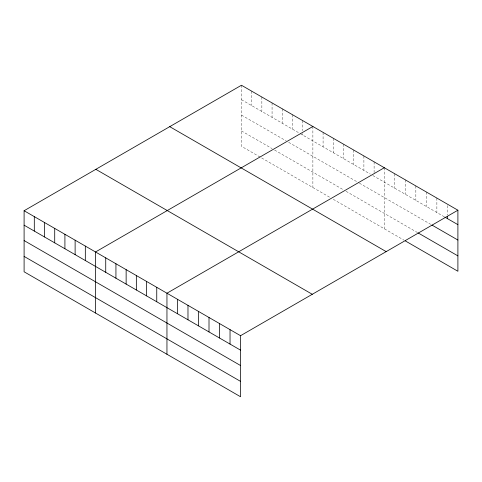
<?xml version="1.0" encoding="UTF-8"?>
<svg xmlns="http://www.w3.org/2000/svg" width="482" height="482" viewBox="0 0 482 482"><rect width="100%" height="100%" fill="white"/><g stroke="black" fill="none" stroke-linecap="round" stroke-linejoin="round"><path stroke-width="0.36" stroke-dasharray="2.41 1.81" d="M241.452 85.248L241.452 146.299L330.098 197.481M241.452 99.696L299.491 133.201M300.123 133.568L370.278 174.074M372.827 175.544L444.296 216.804M241.452 115.078L286.097 140.846M288.646 142.323L358.801 182.823M359.433 183.19L430.691 224.329M241.452 130.923L272.065 148.595M274.613 150.065L343.491 189.836M346.046 191.306L417.701 232.679M333.291 199.319L404.097 240.205M447.386 205.585L447.386 214.978M436.873 198.072L436.873 212.52M426.359 192.005L426.359 206.453M415.846 185.932L415.846 200.379M405.332 179.864L405.332 194.312M394.818 173.791L394.818 188.239M384.311 167.724L384.311 228.775M374.104 161.832L374.104 172.67M363.898 155.939L363.898 170.387M353.698 150.053L353.698 164.501M343.491 144.16L343.491 158.608M333.291 138.268L333.291 152.716M323.085 132.375L323.085 146.823M312.878 126.483L312.878 187.54M302.678 120.596L302.678 130.706M302.678 133.598L302.678 135.044M292.472 114.704L292.472 129.152M282.271 108.812L282.271 123.259M272.065 102.919L272.065 117.367M261.859 97.027L261.859 111.475M251.658 91.14L251.658 105.588"/><path stroke-width="0.72" d="M24.1 210.736L240.548 335.701L240.548 396.752L24.1 271.788L24.1 210.736L241.452 85.248L457.9 210.212L457.9 271.264L405.332 240.916M312.878 126.483L95.526 251.972L95.526 313.029M384.311 167.724L166.953 293.213L166.953 354.264M240.548 335.701L457.9 210.212M444.916 217.159L457.9 224.66M431.926 225.046L457.9 240.042M418.322 233.035L457.9 255.888M169.724 126.658L386.172 251.622M95.828 169.321L312.276 294.285M24.1 225.184L240.548 350.149M24.1 240.56L240.548 365.525M24.1 256.406L240.548 381.37M447.386 216.424L447.386 218.593M230.035 329.628L230.035 344.076M219.521 323.561L219.521 338.009M209.007 317.487L209.007 331.935M198.494 311.42L198.494 325.868M187.98 305.353L187.98 319.801M177.466 299.28L177.466 313.728M156.752 287.32L156.752 301.768M146.546 281.428L146.546 295.876M136.346 275.535L136.346 289.983M126.139 269.649L126.139 284.097M115.933 263.756L115.933 278.204M105.733 257.864L105.733 272.312M85.326 246.079L85.326 260.527M75.12 240.193L75.12 254.641M64.913 234.3L64.913 248.748M54.713 228.408L54.713 242.856M44.507 222.515L44.507 236.963M34.306 216.623L34.306 231.077"/></g></svg>
